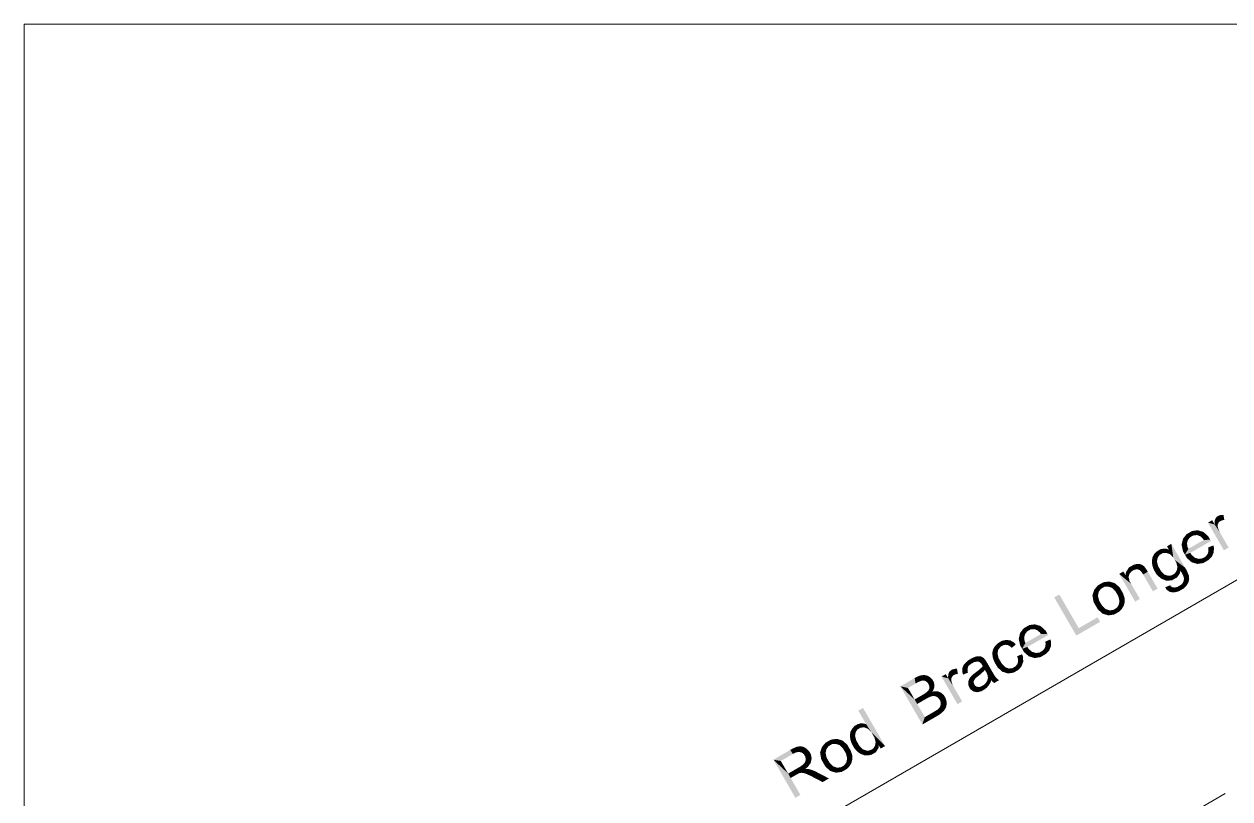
# Model space of a CAD drawing. Header units: millimetres. Extents: x 2 to 579, y 1 to 405.
# Drawn here: x 125.83 to 162.77, y 123.4 to 147.15 of the extents above; entities that cross this region are included whole.
import ezdxf

# ---------------------------------------------------------------- set-up
doc = ezdxf.new("R2010")
doc.units = ezdxf.units.MM
doc.linetypes.add('XKITLINE00', pattern=[0])
doc.layers.add('LinkedObject', color=7, linetype='Continuous', lineweight=0)

# ---------------------------------------------------------------- blocks, each defined once
blk = doc.blocks.new('*A4')
at = {"layer": 'LinkedObject'}
for points in [[(162.299, 131.813), (162.094, 131.866), (162.224, 131.941)], [(162.094, 131.866), (162.299, 131.813), (162.584, 131.019)], [(162.308, 131.958), (162.299, 131.813), (162.297, 131.872)], [(162.321, 131.984), (162.299, 131.813), (162.308, 131.958)], [(162.451, 131.899), (162.299, 131.813), (162.321, 131.984)], [(162.417, 131.861), (162.299, 131.813), (162.451, 131.899)], [(162.333, 132.01), (162.474, 131.913), (162.321, 131.984)], [(162.321, 131.984), (162.474, 131.913), (162.451, 131.899)], [(162.371, 132.051), (162.474, 131.913), (162.333, 132.01)], [(162.396, 132.066), (162.474, 131.913), (162.371, 132.051)], [(162.519, 132.106), (162.396, 132.066), (162.432, 132.087)], [(162.569, 132.105), (162.396, 132.066), (162.519, 132.106)], [(162.561, 131.943), (162.396, 132.066), (162.569, 132.105)], [(162.396, 132.066), (162.5, 131.928), (162.474, 131.913)], [(162.5, 131.928), (162.396, 132.066), (162.561, 131.943)], [(162.561, 131.943), (162.569, 132.105), (162.596, 131.943)], [(161.525, 131.562), (161.308, 131.28), (161.437, 131.512)], [(161.545, 131.416), (161.308, 131.28), (161.525, 131.562)], [(161.437, 131.512), (161.308, 131.28), (161.329, 131.37)], [(161.782, 131.634), (161.525, 131.562), (161.61, 131.611)], [(161.869, 131.607), (161.525, 131.562), (161.782, 131.634)], [(161.761, 131.486), (161.525, 131.562), (161.869, 131.607)], [(161.525, 131.562), (161.648, 131.476), (161.594, 131.445)], [(161.648, 131.476), (161.525, 131.562), (161.761, 131.486)], [(161.545, 131.416), (161.525, 131.562), (161.594, 131.445)], [(161.761, 131.486), (161.869, 131.607), (161.819, 131.464)], [(161.869, 131.607), (161.857, 131.451), (161.819, 131.464)], [(161.857, 131.451), (161.869, 131.607), (161.931, 131.386)], [(162.104, 131.448), (161.869, 131.607), (161.956, 131.58)], [(161.931, 131.386), (161.869, 131.607), (162.104, 131.448)], [(162.406, 131.836), (162.299, 131.813), (162.417, 131.861)], [(162.396, 131.811), (162.299, 131.813), (162.406, 131.836)], [(162.299, 131.813), (162.472, 131.546), (162.728, 131.102)], [(162.472, 131.546), (162.299, 131.813), (162.445, 131.591)], [(162.445, 131.591), (162.299, 131.813), (162.409, 131.682)], [(162.409, 131.682), (162.299, 131.813), (162.399, 131.727)], [(162.399, 131.727), (162.299, 131.813), (162.392, 131.756)], [(162.392, 131.756), (162.299, 131.813), (162.396, 131.811)], [(162.584, 131.019), (162.299, 131.813), (162.728, 131.102)], [(160.972, 131.218), (160.899, 131.038), (160.84, 131.141)], [(161.031, 130.804), (160.899, 131.038), (160.972, 131.218)], [(161.076, 130.726), (160.972, 131.218), (161.395, 130.486)], [(161.031, 130.804), (160.972, 131.218), (161.076, 130.726)], [(161.308, 131.28), (161.328, 130.991), (161.287, 131.189)], [(161.481, 131.335), (161.308, 131.28), (161.545, 131.416)], [(161.466, 131.283), (161.308, 131.28), (161.481, 131.335)], [(161.308, 131.28), (161.466, 131.283), (161.452, 131.23)], [(161.452, 131.23), (161.328, 130.991), (161.308, 131.28)], [(161.466, 131.12), (161.328, 130.991), (161.452, 131.23)], [(162.168, 131.337), (161.39, 130.884), (162.164, 131.344)], [(161.494, 131.063), (162.164, 131.344), (161.39, 130.884)], [(162.179, 131.318), (161.39, 130.884), (162.168, 131.337)], [(162.186, 131.305), (161.39, 130.884), (162.179, 131.318)], [(161.554, 130.94), (161.39, 130.884), (162.186, 131.305)], [(161.966, 131.336), (162.164, 131.344), (161.494, 131.063)], [(161.931, 131.386), (162.104, 131.448), (161.966, 131.336)], [(162.164, 131.344), (161.966, 131.336), (162.104, 131.448)], [(162.258, 131.17), (162.108, 131.048), (162.098, 131.103)], [(162.102, 130.956), (162.258, 131.17), (162.271, 130.957)], [(162.108, 131.048), (162.258, 131.17), (162.102, 130.956)], [(162.271, 130.957), (162.258, 131.17), (162.278, 131.095)], [(160.393, 130.796), (160.543, 130.732), (160.375, 130.68)], [(160.554, 130.79), (160.393, 130.796), (160.418, 130.848)], [(160.543, 130.732), (160.393, 130.796), (160.554, 130.79)], [(160.444, 130.9), (160.613, 130.876), (160.418, 130.848)], [(160.418, 130.848), (160.613, 130.876), (160.554, 130.79)], [(160.526, 130.985), (160.613, 130.876), (160.444, 130.9)], [(160.582, 131.017), (160.613, 130.876), (160.526, 130.985)], [(160.815, 131.071), (160.582, 131.017), (160.657, 131.061)], [(160.899, 131.038), (160.582, 131.017), (160.815, 131.071)], [(160.815, 130.94), (160.582, 131.017), (160.899, 131.038)], [(160.582, 131.017), (160.709, 130.932), (160.661, 130.904)], [(160.709, 130.932), (160.582, 131.017), (160.815, 130.94)], [(160.613, 130.876), (160.582, 131.017), (160.661, 130.904)], [(160.815, 130.94), (160.899, 131.038), (160.872, 130.921)], [(160.872, 130.921), (160.899, 131.038), (160.929, 130.901)], [(160.929, 130.901), (160.899, 131.038), (161.031, 130.804)], [(161.328, 130.991), (161.466, 131.12), (161.494, 131.063)], [(161.494, 131.063), (161.39, 130.884), (161.328, 130.991)], [(161.598, 130.872), (161.39, 130.884), (161.554, 130.94)], [(161.39, 130.884), (161.684, 130.626), (161.449, 130.781)], [(161.598, 130.872), (161.684, 130.626), (161.39, 130.884)], [(161.449, 130.781), (161.684, 130.626), (161.596, 130.652)], [(161.699, 130.789), (161.684, 130.626), (161.598, 130.872)], [(161.684, 130.626), (161.699, 130.789), (161.771, 130.601)], [(161.756, 130.772), (161.771, 130.601), (161.699, 130.789)], [(161.813, 130.755), (161.771, 130.601), (161.756, 130.772)], [(161.813, 130.755), (162.044, 130.682), (161.771, 130.601)], [(161.923, 130.77), (162.044, 130.682), (161.813, 130.755)], [(161.976, 130.8), (162.044, 130.682), (161.923, 130.77)], [(162.015, 130.823), (162.044, 130.682), (161.976, 130.8)], [(162.015, 130.823), (162.245, 130.894), (162.044, 130.682)], [(162.071, 130.883), (162.245, 130.894), (162.015, 130.823)], [(162.044, 130.682), (162.245, 130.894), (162.118, 130.725)], [(162.087, 130.919), (162.271, 130.957), (162.071, 130.883)], [(162.245, 130.894), (162.071, 130.883), (162.271, 130.957)], [(162.102, 130.956), (162.271, 130.957), (162.087, 130.919)], [(162.118, 130.725), (162.245, 130.894), (162.218, 130.83)], [(159.762, 130.544), (159.58, 130.346), (159.674, 130.493)], [(159.757, 130.376), (159.58, 130.346), (159.762, 130.544)], [(159.757, 130.376), (159.762, 130.544), (159.803, 130.402)], [(159.8, 130.566), (159.889, 130.434), (159.762, 130.544)], [(159.762, 130.544), (159.889, 130.434), (159.832, 130.418)], [(159.803, 130.402), (159.762, 130.544), (159.832, 130.418)], [(159.879, 130.592), (159.889, 130.434), (159.8, 130.566)], [(159.919, 130.597), (159.889, 130.434), (159.879, 130.592)], [(159.889, 130.434), (159.919, 130.597), (159.918, 130.434)], [(159.919, 130.597), (159.947, 130.433), (159.918, 130.434)], [(160.027, 130.594), (159.919, 130.597), (159.958, 130.602)], [(160.056, 130.58), (159.919, 130.597), (160.027, 130.594)], [(159.996, 130.415), (159.919, 130.597), (160.056, 130.58)], [(159.947, 130.433), (159.919, 130.597), (159.996, 130.415)], [(160.056, 130.58), (160.017, 130.398), (159.996, 130.415)], [(160.085, 130.567), (160.017, 130.398), (160.056, 130.58)], [(160.138, 130.527), (160.017, 130.398), (160.085, 130.567)], [(160.017, 130.398), (160.138, 130.527), (160.038, 130.382)], [(160.038, 130.382), (160.138, 130.527), (160.162, 130.5)], [(160.162, 130.5), (160.084, 130.321), (160.038, 130.382)], [(160.177, 130.482), (160.084, 130.321), (160.162, 130.5)], [(160.222, 130.415), (160.084, 130.321), (160.177, 130.482)], [(160.222, 130.415), (160.11, 130.277), (160.084, 130.321)], [(160.251, 130.365), (160.11, 130.277), (160.222, 130.415)], [(160.375, 130.68), (160.543, 130.732), (160.383, 130.617)], [(160.383, 130.617), (160.543, 130.732), (160.532, 130.674)], [(160.532, 130.674), (160.468, 130.368), (160.383, 130.617)], [(160.383, 130.617), (160.468, 130.368), (160.391, 130.553)], [(160.391, 130.553), (160.468, 130.368), (160.433, 130.428)], [(160.565, 130.539), (160.468, 130.368), (160.532, 130.674)], [(160.468, 130.368), (160.565, 130.539), (160.61, 130.463)], [(160.658, 130.38), (160.468, 130.368), (160.61, 130.463)], [(161.251, 130.397), (161.075, 130.306), (161.136, 130.392)], [(161.236, 130.314), (161.075, 130.306), (161.251, 130.397)], [(161.076, 130.726), (161.395, 130.486), (161.123, 130.645)], [(161.123, 130.645), (161.395, 130.486), (161.159, 130.507)], [(161.147, 130.449), (161.251, 130.397), (161.136, 130.392)], [(161.159, 130.507), (161.251, 130.397), (161.147, 130.449)], [(161.159, 130.507), (161.395, 130.486), (161.251, 130.397)], [(161.395, 130.486), (161.292, 130.327), (161.251, 130.397)], [(161.452, 130.387), (161.292, 130.327), (161.395, 130.486)], [(161.292, 130.327), (161.452, 130.387), (161.34, 130.233)], [(161.34, 130.233), (161.452, 130.387), (161.513, 130.236)], [(161.771, 130.601), (162.044, 130.682), (161.951, 130.628)], [(159.062, 130.063), (158.8, 129.987), (158.887, 130.038)], [(159.151, 130.038), (158.8, 129.987), (159.062, 130.063)], [(159.033, 129.909), (158.8, 129.987), (159.151, 130.038)], [(159.033, 129.909), (159.151, 130.038), (159.092, 129.89)], [(159.151, 130.038), (159.151, 129.87), (159.092, 129.89)], [(159.386, 129.886), (159.151, 130.038), (159.239, 130.012)], [(159.444, 129.786), (159.151, 130.038), (159.386, 129.886)], [(159.256, 129.771), (159.151, 130.038), (159.444, 129.786)], [(159.151, 129.87), (159.151, 130.038), (159.256, 129.771)], [(159.574, 130.249), (159.375, 130.295), (159.504, 130.37)], [(159.375, 130.295), (159.741, 129.993), (159.864, 129.447)], [(159.741, 129.993), (159.375, 130.295), (159.693, 130.074)], [(159.663, 130.204), (159.375, 130.295), (159.574, 130.249)], [(159.693, 130.074), (159.375, 130.295), (159.663, 130.204)], [(159.58, 130.346), (159.695, 130.301), (159.574, 130.249)], [(159.574, 130.249), (159.695, 130.301), (159.663, 130.204)], [(159.695, 130.301), (159.58, 130.346), (159.757, 130.376)], [(160.11, 130.277), (160.251, 130.365), (160.408, 129.761)], [(160.408, 129.761), (160.251, 130.365), (160.552, 129.844)], [(160.658, 130.38), (160.739, 130.12), (160.468, 130.368)], [(160.468, 130.368), (160.739, 130.12), (160.519, 130.279)], [(160.519, 130.279), (160.739, 130.12), (160.654, 130.156)], [(160.761, 130.277), (160.739, 130.12), (160.658, 130.38)], [(160.739, 130.12), (160.761, 130.277), (160.816, 130.258)], [(160.871, 130.239), (160.739, 130.12), (160.816, 130.258)], [(160.871, 130.239), (161.081, 130.151), (160.739, 130.12)], [(160.739, 130.12), (161.081, 130.151), (160.823, 130.085)], [(160.823, 130.085), (161.081, 130.151), (160.994, 130.1)], [(160.976, 130.249), (161.081, 130.151), (160.871, 130.239)], [(161.081, 130.151), (160.976, 130.249), (161.026, 130.277)], [(161.075, 130.306), (161.081, 130.151), (161.026, 130.277)], [(161.151, 130.191), (161.075, 130.306), (161.236, 130.314)], [(161.081, 130.151), (161.075, 130.306), (161.151, 130.191)], [(161.322, 130.018), (161.464, 129.979), (161.257, 129.954)], [(161.464, 129.979), (161.322, 130.018), (161.338, 130.054)], [(161.354, 130.089), (161.464, 129.979), (161.338, 130.054)], [(161.34, 130.233), (161.513, 130.236), (161.347, 130.207)], [(161.347, 130.207), (161.513, 130.236), (161.358, 130.166)], [(161.516, 130.183), (161.354, 130.089), (161.358, 130.166)], [(161.52, 130.13), (161.354, 130.089), (161.516, 130.183)], [(161.494, 130.028), (161.354, 130.089), (161.52, 130.13)], [(161.464, 129.979), (161.354, 130.089), (161.494, 130.028)], [(161.358, 130.166), (161.513, 130.236), (161.516, 130.183)], [(157.541, 129.663), (158.062, 128.405), (157.386, 129.574)], [(158.137, 128.633), (158.062, 128.405), (157.541, 129.663)], [(158.588, 129.739), (158.659, 129.316), (158.555, 129.645)], [(158.8, 129.987), (158.588, 129.739), (158.721, 129.942)], [(158.815, 129.837), (158.588, 129.739), (158.8, 129.987)], [(158.721, 129.942), (158.588, 129.739), (158.615, 129.818)], [(158.749, 129.745), (158.588, 129.739), (158.815, 129.837)], [(158.588, 129.739), (158.749, 129.745), (158.736, 129.684)], [(158.724, 129.624), (158.659, 129.316), (158.588, 129.739)], [(158.724, 129.624), (158.588, 129.739), (158.736, 129.684)], [(158.8, 129.987), (158.921, 129.899), (158.868, 129.868)], [(158.921, 129.899), (158.8, 129.987), (159.033, 129.909)], [(158.815, 129.837), (158.8, 129.987), (158.868, 129.868)], [(159.256, 129.771), (159.444, 129.786), (159.301, 129.693)], [(159.444, 129.786), (159.349, 129.61), (159.301, 129.693)], [(159.349, 129.61), (159.444, 129.786), (159.385, 129.465)], [(159.385, 129.465), (159.444, 129.786), (159.544, 129.5)], [(159.541, 129.561), (159.444, 129.786), (159.491, 129.704)], [(159.544, 129.5), (159.444, 129.786), (159.541, 129.561)], [(159.864, 129.447), (159.741, 129.993), (160.008, 129.53)], [(160.959, 129.917), (160.785, 129.887), (160.936, 129.947)], [(160.785, 129.887), (160.959, 129.917), (160.823, 129.818)], [(160.823, 129.818), (160.959, 129.917), (160.927, 129.741)], [(160.927, 129.741), (160.959, 129.917), (160.993, 129.734)], [(160.993, 129.734), (160.959, 129.917), (161.01, 129.884)], [(161.039, 129.881), (160.993, 129.734), (161.01, 129.884)], [(161.077, 129.877), (160.993, 129.734), (161.039, 129.881)], [(161.077, 129.877), (161.277, 129.807), (160.993, 129.734)], [(160.993, 129.734), (161.277, 129.807), (161.06, 129.727)], [(161.06, 129.727), (161.277, 129.807), (161.202, 129.763)], [(161.161, 129.899), (161.277, 129.807), (161.077, 129.877)], [(161.277, 129.807), (161.161, 129.899), (161.207, 129.926)], [(161.257, 129.954), (161.277, 129.807), (161.207, 129.926)], [(161.257, 129.954), (161.464, 129.979), (161.277, 129.807)], [(161.277, 129.807), (161.464, 129.979), (161.341, 129.844)], [(161.341, 129.844), (161.464, 129.979), (161.434, 129.93)], [(158.555, 129.645), (158.659, 129.316), (158.591, 129.433)], [(158.759, 129.482), (158.659, 129.316), (158.724, 129.624)], [(158.659, 129.316), (158.759, 129.482), (158.806, 129.4)], [(158.853, 129.319), (158.659, 129.316), (158.806, 129.4)], [(158.853, 129.319), (158.958, 129.05), (158.659, 129.316)], [(158.659, 129.316), (158.958, 129.05), (158.721, 129.208)], [(158.959, 129.218), (158.958, 129.05), (158.853, 129.319)], [(159.485, 129.272), (159.296, 129.251), (159.361, 129.343)], [(159.373, 129.404), (159.517, 129.325), (159.361, 129.343)], [(159.361, 129.343), (159.517, 129.325), (159.485, 129.272)], [(159.544, 129.5), (159.373, 129.404), (159.385, 129.465)], [(159.546, 129.439), (159.373, 129.404), (159.544, 129.5)], [(159.517, 129.325), (159.373, 129.404), (159.546, 129.439)], [(158.791, 128.827), (158.137, 128.633), (158.712, 128.965)], [(158.721, 129.208), (158.958, 129.05), (158.87, 129.076)], [(158.958, 129.05), (158.959, 129.218), (159.018, 129.198)], [(159.076, 129.178), (158.958, 129.05), (159.018, 129.198)], [(159.076, 129.178), (159.311, 129.102), (158.958, 129.05)], [(158.958, 129.05), (159.311, 129.102), (159.046, 129.025)], [(159.046, 129.025), (159.311, 129.102), (159.222, 129.051)], [(159.189, 129.189), (159.311, 129.102), (159.076, 129.178)], [(159.311, 129.102), (159.189, 129.189), (159.243, 129.22)], [(159.296, 129.251), (159.311, 129.102), (159.243, 129.22)], [(159.453, 129.219), (159.296, 129.251), (159.485, 129.272)], [(159.366, 129.134), (159.296, 129.251), (159.453, 129.219)], [(159.311, 129.102), (159.296, 129.251), (159.366, 129.134)], [(156.536, 128.679), (156.319, 128.396), (156.449, 128.628)], [(156.556, 128.533), (156.319, 128.396), (156.536, 128.679)], [(156.449, 128.628), (156.319, 128.396), (156.34, 128.487)], [(156.793, 128.75), (156.536, 128.679), (156.621, 128.728)], [(156.88, 128.724), (156.536, 128.679), (156.793, 128.75)], [(156.773, 128.603), (156.536, 128.679), (156.88, 128.724)], [(156.536, 128.679), (156.66, 128.593), (156.605, 128.562)], [(156.66, 128.593), (156.536, 128.679), (156.773, 128.603)], [(156.556, 128.533), (156.536, 128.679), (156.605, 128.562)], [(156.773, 128.603), (156.88, 128.724), (156.831, 128.581)], [(156.88, 128.724), (156.869, 128.567), (156.831, 128.581)], [(156.869, 128.567), (156.88, 128.724), (156.942, 128.503)], [(157.115, 128.565), (156.88, 128.724), (156.967, 128.697)], [(156.942, 128.503), (156.88, 128.724), (157.115, 128.565)], [(156.942, 128.503), (157.115, 128.565), (156.978, 128.452)], [(157.176, 128.46), (156.978, 128.452), (157.115, 128.565)], [(158.062, 128.405), (158.137, 128.633), (158.791, 128.827)], [(155.661, 128.173), (155.735, 128.058), (155.575, 128.089)], [(155.715, 128.204), (155.735, 128.058), (155.661, 128.173)], [(155.917, 128.274), (155.715, 128.204), (155.784, 128.244)], [(155.981, 128.265), (155.715, 128.204), (155.917, 128.274)], [(155.898, 128.124), (155.715, 128.204), (155.981, 128.265)], [(155.715, 128.204), (155.825, 128.11), (155.789, 128.09)], [(155.825, 128.11), (155.715, 128.204), (155.898, 128.124)], [(155.735, 128.058), (155.715, 128.204), (155.789, 128.09)], [(155.898, 128.124), (155.981, 128.265), (155.936, 128.117)], [(155.981, 128.265), (155.974, 128.11), (155.936, 128.117)], [(155.974, 128.11), (155.981, 128.265), (156.046, 128.066)], [(156.158, 128.188), (155.981, 128.265), (156.045, 128.255)], [(156.208, 128.131), (155.981, 128.265), (156.158, 128.188)], [(156.046, 128.066), (155.981, 128.265), (156.208, 128.131)], [(156.319, 128.396), (156.339, 128.108), (156.298, 128.306)], [(156.492, 128.452), (156.319, 128.396), (156.556, 128.533)], [(156.478, 128.399), (156.319, 128.396), (156.492, 128.452)], [(156.319, 128.396), (156.478, 128.399), (156.463, 128.347)], [(156.463, 128.347), (156.339, 128.108), (156.319, 128.396)], [(156.477, 128.237), (156.339, 128.108), (156.463, 128.347)], [(156.339, 128.108), (156.477, 128.237), (156.505, 128.179)], [(156.505, 128.179), (156.401, 128.001), (156.339, 128.108)], [(157.179, 128.454), (156.401, 128.001), (157.176, 128.46)], [(156.505, 128.179), (157.176, 128.46), (156.401, 128.001)], [(157.19, 128.435), (156.401, 128.001), (157.179, 128.454)], [(157.197, 128.422), (156.401, 128.001), (157.19, 128.435)], [(156.565, 128.057), (156.401, 128.001), (157.197, 128.422)], [(156.978, 128.452), (157.176, 128.46), (156.505, 128.179)], [(157.269, 128.287), (157.12, 128.165), (157.11, 128.22)], [(157.114, 128.073), (157.269, 128.287), (157.283, 128.074)], [(157.12, 128.165), (157.269, 128.287), (157.114, 128.073)], [(157.283, 128.074), (157.269, 128.287), (157.289, 128.212)], [(155.512, 127.984), (155.658, 127.91), (155.487, 127.867)], [(155.487, 127.867), (155.658, 127.91), (155.494, 127.802)], [(155.494, 127.802), (155.658, 127.91), (155.647, 127.852)], [(155.647, 127.852), (155.588, 127.536), (155.494, 127.802)], [(155.494, 127.802), (155.588, 127.536), (155.501, 127.738)], [(155.669, 127.969), (155.512, 127.984), (155.543, 128.037)], [(155.658, 127.91), (155.512, 127.984), (155.669, 127.969)], [(155.575, 128.089), (155.735, 128.058), (155.543, 128.037)], [(155.543, 128.037), (155.735, 128.058), (155.669, 127.969)], [(155.684, 127.71), (155.588, 127.536), (155.647, 127.852)], [(156.046, 128.066), (156.208, 128.131), (156.081, 128.029)], [(156.398, 127.834), (156.269, 127.712), (156.246, 127.771)], [(156.269, 127.712), (156.398, 127.834), (156.28, 127.612)], [(156.28, 127.612), (156.398, 127.834), (156.412, 127.537)], [(156.436, 127.606), (156.398, 127.834), (156.429, 127.754)], [(156.412, 127.537), (156.398, 127.834), (156.436, 127.606)], [(156.61, 127.989), (156.401, 128.001), (156.565, 128.057)], [(156.401, 128.001), (156.695, 127.743), (156.461, 127.898)], [(156.61, 127.989), (156.695, 127.743), (156.401, 128.001)], [(156.461, 127.898), (156.695, 127.743), (156.608, 127.769)], [(156.711, 127.905), (156.695, 127.743), (156.61, 127.989)], [(156.695, 127.743), (156.711, 127.905), (156.783, 127.717)], [(156.768, 127.889), (156.783, 127.717), (156.711, 127.905)], [(156.825, 127.872), (156.783, 127.717), (156.768, 127.889)], [(156.825, 127.872), (157.056, 127.799), (156.783, 127.717)], [(156.934, 127.886), (157.056, 127.799), (156.825, 127.872)], [(156.987, 127.917), (157.056, 127.799), (156.934, 127.886)], [(157.027, 127.94), (157.056, 127.799), (156.987, 127.917)], [(157.027, 127.94), (157.256, 128.011), (157.056, 127.799)], [(157.082, 127.999), (157.256, 128.011), (157.027, 127.94)], [(157.056, 127.799), (157.256, 128.011), (157.129, 127.841)], [(157.098, 128.036), (157.283, 128.074), (157.082, 127.999)], [(157.256, 128.011), (157.082, 127.999), (157.283, 128.074)], [(157.114, 128.073), (157.283, 128.074), (157.098, 128.036)], [(157.129, 127.841), (157.256, 128.011), (157.23, 127.947)], [(154.743, 127.436), (154.571, 127.39), (154.756, 127.468)], [(154.577, 127.43), (154.756, 127.468), (154.571, 127.39)], [(154.729, 127.405), (154.571, 127.39), (154.743, 127.436)], [(154.616, 127.509), (154.756, 127.468), (154.577, 127.43)], [(154.649, 127.548), (154.756, 127.468), (154.616, 127.509)], [(154.769, 127.658), (154.649, 127.548), (154.682, 127.587)], [(154.821, 127.529), (154.649, 127.548), (154.769, 127.658)], [(154.756, 127.468), (154.649, 127.548), (154.821, 127.529)], [(154.824, 127.689), (154.926, 127.589), (154.769, 127.658)], [(154.821, 127.529), (154.769, 127.658), (154.871, 127.558)], [(154.871, 127.558), (154.769, 127.658), (154.926, 127.589)], [(155.015, 127.766), (154.824, 127.689), (154.973, 127.759)], [(155.021, 127.612), (154.824, 127.689), (155.015, 127.766)], [(154.973, 127.759), (154.824, 127.689), (154.878, 127.721)], [(154.926, 127.589), (154.824, 127.689), (155.021, 127.612)], [(155.124, 127.769), (155.015, 127.766), (155.056, 127.772)], [(155.151, 127.759), (155.015, 127.766), (155.124, 127.769)], [(155.021, 127.612), (155.015, 127.766), (155.063, 127.604)], [(155.063, 127.604), (155.015, 127.766), (155.093, 127.597)], [(155.015, 127.766), (155.149, 127.548), (155.093, 127.597)], [(155.151, 127.759), (155.149, 127.548), (155.015, 127.766)], [(155.178, 127.749), (155.149, 127.548), (155.151, 127.759)], [(155.229, 127.713), (155.149, 127.548), (155.178, 127.749)], [(155.252, 127.687), (155.149, 127.548), (155.229, 127.713)], [(155.149, 127.548), (155.252, 127.687), (155.267, 127.671)], [(155.149, 127.548), (155.267, 127.671), (155.175, 127.504)], [(155.195, 127.466), (155.261, 127.354), (155.163, 127.428)], [(155.175, 127.504), (155.267, 127.671), (155.177, 127.5)], [(155.177, 127.5), (155.267, 127.671), (155.187, 127.481)], [(155.187, 127.481), (155.267, 127.671), (155.195, 127.466)], [(155.195, 127.466), (155.267, 127.671), (155.261, 127.354)], [(155.308, 127.607), (155.261, 127.354), (155.267, 127.671)], [(155.336, 127.559), (155.261, 127.354), (155.308, 127.607)], [(155.336, 127.559), (155.291, 127.301), (155.261, 127.354)], [(155.447, 127.368), (155.291, 127.301), (155.336, 127.559)], [(155.501, 127.738), (155.588, 127.536), (155.548, 127.605)], [(155.588, 127.536), (155.684, 127.71), (155.733, 127.625)], [(155.782, 127.54), (155.588, 127.536), (155.733, 127.625)], [(155.782, 127.54), (155.881, 127.272), (155.588, 127.536)], [(155.588, 127.536), (155.881, 127.272), (155.649, 127.43)], [(155.886, 127.435), (155.881, 127.272), (155.782, 127.54)], [(155.881, 127.272), (155.886, 127.435), (155.941, 127.415)], [(156.226, 127.319), (156.103, 127.406), (156.156, 127.436)], [(156.198, 127.461), (156.226, 127.319), (156.156, 127.436)], [(156.198, 127.461), (156.412, 127.537), (156.226, 127.319)], [(156.253, 127.527), (156.412, 127.537), (156.198, 127.461)], [(156.226, 127.319), (156.412, 127.537), (156.295, 127.359)], [(156.412, 127.537), (156.253, 127.527), (156.267, 127.57)], [(156.28, 127.612), (156.412, 127.537), (156.267, 127.57)], [(156.295, 127.359), (156.412, 127.537), (156.388, 127.468)], [(156.783, 127.717), (157.056, 127.799), (156.963, 127.745)], [(153.139, 126.936), (152.671, 126.849), (153.11, 127.103)], [(153.177, 127.141), (153.296, 127.015), (153.11, 127.103)], [(153.11, 127.103), (153.296, 127.015), (153.203, 126.972)], [(153.139, 126.936), (153.11, 127.103), (153.203, 126.972)], [(153.295, 127.186), (153.296, 127.015), (153.177, 127.141)], [(153.358, 127.029), (153.295, 127.186), (153.346, 127.191)], [(153.296, 127.015), (153.295, 127.186), (153.327, 127.022)], [(153.327, 127.022), (153.295, 127.186), (153.358, 127.029)], [(153.396, 127.197), (153.415, 127.022), (153.346, 127.191)], [(153.346, 127.191), (153.415, 127.022), (153.358, 127.029)], [(153.491, 127.179), (153.415, 127.022), (153.396, 127.197)], [(153.536, 127.156), (153.415, 127.022), (153.491, 127.179)], [(153.415, 127.022), (153.536, 127.156), (153.442, 127.008)], [(153.536, 127.156), (153.469, 126.994), (153.442, 127.008)], [(153.469, 126.994), (153.536, 127.156), (153.512, 126.951)], [(153.512, 126.951), (153.536, 127.156), (153.671, 127.028)], [(153.647, 127.068), (153.536, 127.156), (153.58, 127.132)], [(153.671, 127.028), (153.536, 127.156), (153.647, 127.068)], [(154.137, 127.095), (153.932, 127.149), (154.062, 127.224)], [(153.932, 127.149), (154.137, 127.095), (154.422, 126.302)], [(154.146, 127.24), (154.137, 127.095), (154.135, 127.155)], [(154.159, 127.267), (154.137, 127.095), (154.146, 127.24)], [(154.289, 127.182), (154.137, 127.095), (154.159, 127.267)], [(154.255, 127.144), (154.137, 127.095), (154.289, 127.182)], [(154.245, 127.119), (154.137, 127.095), (154.255, 127.144)], [(154.234, 127.094), (154.137, 127.095), (154.245, 127.119)], [(154.137, 127.095), (154.31, 126.828), (154.566, 126.385)], [(154.31, 126.828), (154.137, 127.095), (154.283, 126.874)], [(154.283, 126.874), (154.137, 127.095), (154.247, 126.964)], [(154.247, 126.964), (154.137, 127.095), (154.237, 127.009)], [(154.237, 127.009), (154.137, 127.095), (154.23, 127.039)], [(154.23, 127.039), (154.137, 127.095), (154.234, 127.094)], [(154.422, 126.302), (154.137, 127.095), (154.566, 126.385)], [(154.171, 127.293), (154.312, 127.196), (154.159, 127.267)], [(154.159, 127.267), (154.312, 127.196), (154.289, 127.182)], [(154.209, 127.334), (154.312, 127.196), (154.171, 127.293)], [(154.234, 127.348), (154.312, 127.196), (154.209, 127.334)], [(154.357, 127.389), (154.234, 127.348), (154.27, 127.369)], [(154.408, 127.387), (154.234, 127.348), (154.357, 127.389)], [(154.4, 127.226), (154.234, 127.348), (154.408, 127.387)], [(154.234, 127.348), (154.338, 127.211), (154.312, 127.196)], [(154.338, 127.211), (154.234, 127.348), (154.4, 127.226)], [(154.4, 127.226), (154.408, 127.387), (154.434, 127.226)], [(154.571, 127.39), (154.592, 127.208), (154.565, 127.349)], [(154.565, 127.349), (154.592, 127.208), (154.576, 127.258)], [(154.729, 127.405), (154.592, 127.208), (154.571, 127.39)], [(154.729, 127.322), (154.592, 127.208), (154.729, 127.405)], [(154.592, 127.208), (154.729, 127.322), (154.743, 127.27)], [(154.921, 127.005), (154.764, 127.038), (154.778, 127.067)], [(154.791, 127.096), (154.936, 127.045), (154.778, 127.067)], [(154.778, 127.067), (154.936, 127.045), (154.921, 127.005)], [(154.829, 127.149), (154.936, 127.045), (154.791, 127.096)], [(154.853, 127.174), (154.936, 127.045), (154.829, 127.149)], [(154.871, 127.191), (154.963, 127.082), (154.853, 127.174)], [(154.936, 127.045), (154.853, 127.174), (154.949, 127.063)], [(154.949, 127.063), (154.853, 127.174), (154.963, 127.082)], [(154.929, 127.239), (155.017, 127.133), (154.871, 127.191)], [(154.871, 127.191), (155.017, 127.133), (154.963, 127.082)], [(154.968, 127.269), (155.058, 127.164), (154.929, 127.239)], [(154.929, 127.239), (155.058, 127.164), (155.017, 127.133)], [(155.049, 127.329), (155.13, 127.221), (154.968, 127.269)], [(154.968, 127.269), (155.13, 127.221), (155.058, 127.164)], [(155.163, 127.428), (155.261, 127.354), (155.049, 127.329)], [(155.049, 127.329), (155.261, 127.354), (155.13, 127.221)], [(155.13, 127.221), (155.261, 127.354), (155.231, 127.316)], [(155.447, 127.368), (155.318, 127.254), (155.291, 127.301)], [(155.582, 127.144), (155.458, 127.039), (155.313, 126.99)], [(155.335, 127.027), (155.582, 127.144), (155.313, 126.99)], [(155.318, 127.254), (155.447, 127.368), (155.348, 127.175)], [(155.335, 127.027), (155.504, 127.267), (155.582, 127.144)], [(155.354, 127.104), (155.504, 127.267), (155.335, 127.027)], [(155.348, 127.175), (155.447, 127.368), (155.504, 127.267)], [(155.504, 127.267), (155.351, 127.144), (155.348, 127.175)], [(155.351, 127.144), (155.504, 127.267), (155.354, 127.104)], [(155.458, 127.039), (155.582, 127.144), (155.479, 127.012)], [(155.479, 127.012), (155.582, 127.144), (155.602, 127.12)], [(155.602, 127.12), (155.524, 126.968), (155.479, 127.012)], [(155.622, 127.096), (155.524, 126.968), (155.602, 127.12)], [(155.622, 127.096), (155.548, 126.952), (155.524, 126.968)], [(155.67, 127.055), (155.548, 126.952), (155.622, 127.096)], [(155.649, 127.43), (155.881, 127.272), (155.796, 127.298)], [(155.996, 127.395), (155.881, 127.272), (155.941, 127.415)], [(155.996, 127.395), (156.226, 127.319), (155.881, 127.272)], [(155.881, 127.272), (156.226, 127.319), (155.967, 127.245)], [(155.967, 127.245), (156.226, 127.319), (156.139, 127.269)], [(156.103, 127.406), (156.226, 127.319), (155.996, 127.395)], [(152.905, 126.8), (152.671, 126.849), (153.139, 126.936)], [(152.671, 126.849), (153.189, 126.309), (153.347, 125.68)], [(153.109, 126.447), (153.189, 126.309), (152.671, 126.849)], [(152.671, 126.849), (152.905, 126.8), (153.109, 126.447)], [(153.503, 126.693), (153.68, 126.729), (153.484, 126.673)], [(153.651, 126.685), (153.484, 126.673), (153.68, 126.729)], [(153.527, 126.719), (153.68, 126.729), (153.503, 126.693)], [(153.671, 127.028), (153.529, 126.922), (153.512, 126.951)], [(153.527, 126.719), (153.712, 126.863), (153.68, 126.729)], [(153.555, 126.773), (153.712, 126.863), (153.527, 126.719)], [(153.529, 126.922), (153.671, 127.028), (153.547, 126.891)], [(153.547, 126.891), (153.671, 127.028), (153.561, 126.831)], [(153.558, 126.802), (153.712, 126.863), (153.555, 126.773)], [(153.712, 126.863), (153.558, 126.802), (153.561, 126.831)], [(153.561, 126.831), (153.671, 127.028), (153.712, 126.863)], [(153.824, 126.694), (153.651, 126.685), (153.713, 126.7)], [(153.744, 126.546), (153.651, 126.685), (153.824, 126.694)], [(153.713, 126.908), (153.671, 127.028), (153.692, 126.99)], [(153.712, 126.863), (153.671, 127.028), (153.713, 126.908)], [(153.68, 126.729), (153.712, 126.863), (153.71, 126.818)], [(153.744, 126.546), (153.824, 126.694), (153.775, 126.532)], [(153.775, 126.532), (153.824, 126.694), (153.806, 126.517)], [(153.806, 126.517), (153.824, 126.694), (153.874, 126.673)], [(154.764, 127.038), (154.92, 126.984), (154.75, 126.976)], [(154.75, 126.976), (154.92, 126.984), (154.751, 126.942)], [(154.751, 126.942), (154.92, 126.984), (154.919, 126.963)], [(154.919, 126.963), (154.789, 126.812), (154.751, 126.942)], [(154.751, 126.942), (154.789, 126.812), (154.752, 126.908)], [(154.752, 126.908), (154.789, 126.812), (154.771, 126.843)], [(154.92, 126.984), (154.764, 127.038), (154.921, 127.005)], [(154.929, 126.923), (154.789, 126.812), (154.919, 126.963)], [(154.789, 126.812), (154.929, 126.923), (154.939, 126.904)], [(154.956, 126.876), (154.789, 126.812), (154.939, 126.904)], [(154.789, 126.812), (154.956, 126.876), (154.819, 126.759)], [(154.819, 126.759), (154.956, 126.876), (154.907, 126.693)], [(154.907, 126.693), (154.956, 126.876), (154.964, 126.681)], [(154.964, 126.681), (154.956, 126.876), (155.005, 126.84)], [(155.005, 126.84), (155.021, 126.669), (154.964, 126.681)], [(155.038, 126.834), (155.021, 126.669), (155.005, 126.84)], [(155.071, 126.827), (155.021, 126.669), (155.038, 126.834)], [(155.021, 126.669), (155.071, 126.827), (155.148, 126.696)], [(155.218, 126.737), (155.071, 126.827), (155.145, 126.845)], [(155.148, 126.696), (155.071, 126.827), (155.218, 126.737)], [(155.187, 126.869), (155.26, 126.761), (155.145, 126.845)], [(155.145, 126.845), (155.26, 126.761), (155.218, 126.737)], [(155.228, 126.893), (155.26, 126.761), (155.187, 126.869)], [(155.36, 126.856), (155.228, 126.893), (155.292, 126.953)], [(155.331, 126.82), (155.228, 126.893), (155.36, 126.856)], [(155.26, 126.761), (155.228, 126.893), (155.331, 126.82)], [(155.458, 127.039), (155.292, 126.953), (155.313, 126.99)], [(155.438, 126.983), (155.292, 126.953), (155.458, 127.039)], [(155.388, 126.891), (155.292, 126.953), (155.438, 126.983)], [(155.36, 126.856), (155.292, 126.953), (155.388, 126.891)], [(155.548, 126.952), (155.67, 127.055), (155.697, 127.039)], [(153.46, 126.466), (153.109, 126.447), (153.363, 126.594)], [(153.189, 126.309), (153.109, 126.447), (153.46, 126.466)], [(153.516, 126.498), (153.363, 126.594), (153.414, 126.624)], [(153.46, 126.466), (153.363, 126.594), (153.516, 126.498)], [(153.414, 126.624), (153.651, 126.685), (153.516, 126.498)], [(153.484, 126.673), (153.651, 126.685), (153.414, 126.624)], [(153.516, 126.498), (153.651, 126.685), (153.607, 126.538)], [(153.651, 126.685), (153.678, 126.553), (153.607, 126.538)], [(153.678, 126.553), (153.651, 126.685), (153.744, 126.546)], [(153.874, 126.673), (153.856, 126.47), (153.806, 126.517)], [(153.925, 126.652), (153.856, 126.47), (153.874, 126.673)], [(154.004, 126.58), (153.856, 126.47), (153.925, 126.652)], [(154.034, 126.529), (153.856, 126.47), (154.004, 126.58)], [(153.856, 126.47), (154.034, 126.529), (153.874, 126.437)], [(154.034, 126.529), (153.891, 126.41), (153.874, 126.437)], [(153.891, 126.41), (154.034, 126.529), (153.908, 126.354)], [(153.908, 126.354), (154.034, 126.529), (154.087, 126.356)], [(154.087, 126.356), (153.909, 126.297), (153.908, 126.354)], [(154.09, 126.311), (153.909, 126.297), (154.087, 126.356)], [(154.084, 126.402), (154.034, 126.529), (154.057, 126.488)], [(154.087, 126.356), (154.034, 126.529), (154.084, 126.402)], [(151.527, 126.188), (151.626, 125.685), (151.383, 126.105)], [(151.527, 126.188), (151.784, 125.441), (151.626, 125.685)], [(151.784, 125.441), (151.527, 126.188), (152.203, 125.019)], [(153.347, 125.68), (153.189, 126.309), (153.421, 125.907)], [(153.713, 126.076), (153.793, 125.938), (153.421, 125.907)], [(153.751, 126.098), (153.848, 125.97), (153.713, 126.076)], [(153.713, 126.076), (153.848, 125.97), (153.793, 125.938)], [(153.802, 126.131), (153.937, 126.034), (153.751, 126.098)], [(153.751, 126.098), (153.937, 126.034), (153.848, 125.97)], [(153.816, 126.143), (153.937, 126.034), (153.802, 126.131)], [(153.97, 126.066), (153.816, 126.143), (153.84, 126.163)], [(153.937, 126.034), (153.816, 126.143), (153.97, 126.066)], [(153.875, 126.205), (154.05, 126.164), (153.84, 126.163)], [(153.84, 126.163), (154.05, 126.164), (153.97, 126.066)], [(154.064, 126.198), (153.875, 126.205), (153.898, 126.248)], [(154.05, 126.164), (153.875, 126.205), (154.064, 126.198)], [(153.909, 126.297), (154.079, 126.232), (153.898, 126.248)], [(153.898, 126.248), (154.079, 126.232), (154.064, 126.198)], [(154.079, 126.232), (153.909, 126.297), (154.09, 126.311)], [(153.97, 126.066), (154.05, 126.164), (154.003, 126.098)], [(151.273, 125.637), (151.36, 125.529), (151.195, 125.555)], [(151.325, 125.667), (151.36, 125.529), (151.273, 125.637)], [(151.363, 125.689), (151.457, 125.584), (151.325, 125.667)], [(151.325, 125.667), (151.457, 125.584), (151.408, 125.556)], [(151.36, 125.529), (151.325, 125.667), (151.408, 125.556)], [(151.441, 125.712), (151.457, 125.584), (151.363, 125.689)], [(151.48, 125.713), (151.457, 125.584), (151.441, 125.712)], [(151.48, 125.713), (151.563, 125.592), (151.457, 125.584)], [(151.519, 125.715), (151.563, 125.592), (151.48, 125.713)], [(151.592, 125.7), (151.563, 125.592), (151.519, 125.715)], [(151.626, 125.685), (151.563, 125.592), (151.592, 125.7)], [(151.563, 125.592), (151.626, 125.685), (151.62, 125.57)], [(151.62, 125.57), (151.626, 125.685), (151.677, 125.549)], [(151.626, 125.685), (151.784, 125.441), (151.677, 125.549)], [(153.421, 125.907), (153.793, 125.938), (153.347, 125.68)], [(150.719, 125.241), (150.456, 125.165), (150.544, 125.216)], [(150.808, 125.216), (150.456, 125.165), (150.719, 125.241)], [(150.69, 125.087), (150.456, 125.165), (150.808, 125.216)], [(150.69, 125.087), (150.808, 125.216), (150.749, 125.068)], [(150.808, 125.216), (150.808, 125.048), (150.749, 125.068)], [(151.043, 125.064), (150.808, 125.216), (150.896, 125.19)], [(151.101, 124.964), (150.808, 125.216), (151.043, 125.064)], [(150.913, 124.949), (150.808, 125.216), (151.101, 124.964)], [(150.808, 125.048), (150.808, 125.216), (150.913, 124.949)], [(151.142, 125.451), (151.293, 125.386), (151.125, 125.336)], [(151.125, 125.336), (151.293, 125.386), (151.133, 125.272)], [(151.133, 125.272), (151.293, 125.386), (151.284, 125.328)], [(151.284, 125.328), (151.224, 125.018), (151.133, 125.272)], [(151.133, 125.272), (151.224, 125.018), (151.142, 125.208)], [(151.303, 125.443), (151.142, 125.451), (151.168, 125.503)], [(151.293, 125.386), (151.142, 125.451), (151.303, 125.443)], [(151.195, 125.555), (151.36, 125.529), (151.168, 125.503)], [(151.168, 125.503), (151.36, 125.529), (151.303, 125.443)], [(151.323, 125.187), (151.224, 125.018), (151.284, 125.328)], [(151.784, 125.441), (152.203, 125.019), (151.834, 125.354)], [(151.834, 125.354), (152.203, 125.019), (151.88, 125.275)], [(151.88, 125.275), (152.203, 125.019), (151.915, 125.139)], [(149.379, 124.775), (148.782, 124.601), (149.299, 124.9)], [(149.554, 125.006), (149.299, 124.9), (149.504, 124.998)], [(149.555, 124.841), (149.299, 124.9), (149.554, 125.006)], [(149.504, 124.998), (149.299, 124.9), (149.377, 124.945)], [(149.299, 124.9), (149.444, 124.813), (149.379, 124.775)], [(149.444, 124.813), (149.299, 124.9), (149.555, 124.841)], [(149.604, 125.013), (149.6, 124.831), (149.554, 125.006)], [(149.554, 125.006), (149.6, 124.831), (149.555, 124.841)], [(149.6, 124.831), (149.604, 125.013), (149.646, 124.822)], [(149.748, 124.969), (149.604, 125.013), (149.701, 124.995)], [(149.646, 124.822), (149.604, 125.013), (149.748, 124.969)], [(149.748, 124.969), (149.715, 124.771), (149.646, 124.822)], [(149.795, 124.943), (149.715, 124.771), (149.748, 124.969)], [(149.871, 124.869), (149.715, 124.771), (149.795, 124.943)], [(149.899, 124.821), (149.715, 124.771), (149.871, 124.869)], [(150.245, 124.917), (150.316, 124.494), (150.212, 124.823)], [(150.456, 125.165), (150.245, 124.917), (150.378, 125.12)], [(150.472, 125.015), (150.245, 124.917), (150.456, 125.165)], [(150.378, 125.12), (150.245, 124.917), (150.272, 124.996)], [(150.406, 124.923), (150.245, 124.917), (150.472, 125.015)], [(150.245, 124.917), (150.406, 124.923), (150.393, 124.862)], [(150.381, 124.802), (150.316, 124.494), (150.245, 124.917)], [(150.381, 124.802), (150.245, 124.917), (150.393, 124.862)], [(150.456, 125.165), (150.578, 125.077), (150.525, 125.046)], [(150.578, 125.077), (150.456, 125.165), (150.69, 125.087)], [(150.472, 125.015), (150.456, 125.165), (150.525, 125.046)], [(150.913, 124.949), (151.101, 124.964), (150.958, 124.871)], [(151.101, 124.964), (151.006, 124.788), (150.958, 124.871)], [(151.006, 124.788), (151.101, 124.964), (151.042, 124.643)], [(151.042, 124.643), (151.101, 124.964), (151.201, 124.678)], [(151.198, 124.739), (151.101, 124.964), (151.148, 124.882)], [(151.201, 124.678), (151.101, 124.964), (151.198, 124.739)], [(151.142, 125.208), (151.224, 125.018), (151.188, 125.081)], [(151.224, 125.018), (151.323, 125.187), (151.372, 125.103)], [(151.419, 125.021), (151.224, 125.018), (151.372, 125.103)], [(151.224, 125.018), (151.419, 125.021), (151.262, 124.953)], [(151.262, 124.953), (151.419, 125.021), (151.351, 124.851)], [(151.351, 124.851), (151.419, 125.021), (151.404, 124.815)], [(151.404, 124.815), (151.419, 125.021), (151.523, 124.92)], [(151.523, 124.92), (151.567, 124.738), (151.404, 124.815)], [(151.58, 124.899), (151.567, 124.738), (151.523, 124.92)], [(151.567, 124.738), (151.58, 124.899), (151.625, 124.735)], [(151.625, 124.735), (151.58, 124.899), (151.638, 124.879)], [(151.638, 124.879), (151.844, 124.786), (151.625, 124.735)], [(151.742, 124.885), (151.844, 124.786), (151.638, 124.879)], [(151.844, 124.786), (151.742, 124.885), (151.789, 124.912)], [(151.836, 124.939), (151.844, 124.786), (151.789, 124.912)], [(151.836, 124.939), (152.007, 125.049), (151.844, 124.786)], [(151.893, 125.024), (152.007, 125.049), (151.836, 124.939)], [(151.844, 124.786), (152.007, 125.049), (151.922, 124.832)], [(152.007, 125.049), (151.893, 125.024), (151.904, 125.082)], [(151.915, 125.139), (152.007, 125.049), (151.904, 125.082)], [(151.915, 125.139), (152.203, 125.019), (152.007, 125.049)], [(151.922, 124.832), (152.007, 125.049), (152.004, 124.963)], [(152.007, 125.049), (152.203, 125.019), (152.069, 124.942)], [(149.01, 124.562), (148.782, 124.601), (149.379, 124.775)], [(149.234, 124.175), (149.457, 123.432), (148.782, 124.601)], [(148.782, 124.601), (149.01, 124.562), (149.234, 124.175)], [(149.719, 124.484), (149.939, 124.565), (149.695, 124.456)], [(149.924, 124.499), (149.695, 124.456), (149.939, 124.565)], [(149.831, 124.373), (149.695, 124.456), (149.924, 124.499)], [(149.715, 124.771), (149.899, 124.821), (149.739, 124.73)], [(149.742, 124.512), (149.939, 124.565), (149.719, 124.484)], [(149.899, 124.821), (149.756, 124.701), (149.739, 124.73)], [(149.939, 124.565), (149.742, 124.512), (149.767, 124.574)], [(149.756, 124.701), (149.899, 124.821), (149.77, 124.64)], [(149.769, 124.607), (149.939, 124.565), (149.767, 124.574)], [(149.77, 124.64), (149.939, 124.565), (149.769, 124.607)], [(149.77, 124.64), (149.899, 124.821), (149.939, 124.565)], [(149.955, 124.631), (149.899, 124.821), (149.934, 124.759)], [(149.939, 124.565), (149.899, 124.821), (149.955, 124.631)], [(150.212, 124.823), (150.316, 124.494), (150.248, 124.611)], [(150.416, 124.66), (150.316, 124.494), (150.381, 124.802)], [(150.316, 124.494), (150.416, 124.66), (150.463, 124.578)], [(150.51, 124.497), (150.316, 124.494), (150.463, 124.578)], [(150.51, 124.497), (150.615, 124.228), (150.316, 124.494)], [(150.316, 124.494), (150.615, 124.228), (150.378, 124.386)], [(150.616, 124.396), (150.615, 124.228), (150.51, 124.497)], [(151.142, 124.45), (150.953, 124.429), (151.018, 124.521)], [(151.03, 124.582), (151.174, 124.503), (151.018, 124.521)], [(151.018, 124.521), (151.174, 124.503), (151.142, 124.45)], [(151.201, 124.678), (151.03, 124.582), (151.042, 124.643)], [(151.203, 124.617), (151.03, 124.582), (151.201, 124.678)], [(151.174, 124.503), (151.03, 124.582), (151.203, 124.617)], [(151.404, 124.815), (151.567, 124.738), (151.456, 124.778)], [(151.625, 124.735), (151.844, 124.786), (151.684, 124.731)], [(151.684, 124.731), (151.844, 124.786), (151.793, 124.757)], [(149.49, 124.144), (149.234, 124.175), (149.566, 124.367)], [(149.234, 124.175), (149.311, 124.04), (149.457, 123.432)], [(149.311, 124.04), (149.234, 124.175), (149.49, 124.144)], [(149.49, 124.144), (149.566, 124.367), (149.52, 124.161)], [(149.52, 124.161), (149.566, 124.367), (149.565, 124.183)], [(149.565, 124.183), (149.566, 124.367), (149.58, 124.188)], [(149.644, 124.199), (149.566, 124.367), (149.619, 124.397)], [(149.58, 124.188), (149.566, 124.367), (149.6, 124.194)], [(149.6, 124.194), (149.566, 124.367), (149.644, 124.199)], [(149.695, 124.456), (149.754, 124.313), (149.619, 124.397)], [(149.644, 124.199), (149.619, 124.397), (149.668, 124.198)], [(149.619, 124.397), (149.754, 124.313), (149.668, 124.198)], [(149.668, 124.198), (149.754, 124.313), (149.692, 124.196)], [(149.754, 124.313), (149.754, 124.18), (149.692, 124.196)], [(149.754, 124.313), (149.695, 124.456), (149.831, 124.373)], [(149.793, 124.316), (149.754, 124.18), (149.754, 124.313)], [(149.754, 124.18), (149.793, 124.316), (149.792, 124.165)], [(149.792, 124.165), (149.793, 124.316), (149.83, 124.15)], [(149.88, 124.309), (149.793, 124.316), (149.856, 124.314)], [(149.83, 124.15), (149.793, 124.316), (149.88, 124.309)], [(149.88, 124.309), (149.932, 124.101), (149.83, 124.15)], [(149.932, 124.297), (149.932, 124.101), (149.88, 124.309)], [(150.041, 124.256), (149.932, 124.101), (149.932, 124.297)], [(149.932, 124.101), (150.041, 124.256), (149.996, 124.068)], [(149.996, 124.068), (150.041, 124.256), (150.098, 124.227)], [(149.996, 124.068), (150.098, 124.227), (150.291, 123.914)], [(150.291, 123.914), (150.098, 124.227), (150.484, 124.026)], [(150.378, 124.386), (150.615, 124.228), (150.527, 124.254)], [(150.615, 124.228), (150.616, 124.396), (150.674, 124.376)], [(150.733, 124.356), (150.615, 124.228), (150.674, 124.376)], [(150.733, 124.356), (150.968, 124.28), (150.615, 124.228)], [(150.615, 124.228), (150.968, 124.28), (150.703, 124.203)], [(150.703, 124.203), (150.968, 124.28), (150.879, 124.229)], [(150.846, 124.367), (150.968, 124.28), (150.733, 124.356)], [(150.968, 124.28), (150.846, 124.367), (150.9, 124.398)], [(150.953, 124.429), (150.968, 124.28), (150.9, 124.398)], [(151.11, 124.397), (150.953, 124.429), (151.142, 124.45)], [(151.023, 124.312), (150.953, 124.429), (151.11, 124.397)], [(150.968, 124.28), (150.953, 124.429), (151.023, 124.312)], [(149.457, 123.432), (149.311, 124.04), (149.611, 123.521)]]:
    blk.add_hatch(color=7, dxfattribs=at).paths.add_polyline_path(points, flags=17)
at = {"layer": 'LinkedObject', "color": 2, "linetype": 'XKITLINE00', "lineweight": 0}
for p, q in [((125.83, 75.655), (125.83, 147.147)), ((125.83, 147.147), (209.982, 147.147))]:
    blk.add_line(p, q, dxfattribs=at)
at = {"layer": 'LinkedObject', "color": 6, "linetype": 'XKITLINE00', "lineweight": 0}
for p, q in [((141.695, 117.81), (183.089, 141.734)), ((153.457, 118.266), (162.617, 123.56))]:
    blk.add_line(p, q, dxfattribs=at)

msp = doc.modelspace()

# ---------------------------------------------------------------- block references
at = {"lineweight": 0}
msp.add_blockref('*A4', (0, 0), dxfattribs=at)

doc.saveas('drawing.dxf')
